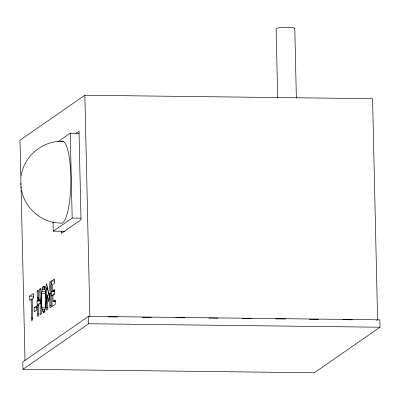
<?xml version="1.0" encoding="UTF-8"?>
<svg xmlns="http://www.w3.org/2000/svg" width="400" height="400" viewBox="0 0 400 400"><rect width="100%" height="100%" fill="white"/><g stroke="black" fill="none" stroke-linecap="round" stroke-linejoin="round"><path stroke-width="0.6" d="M41.685 293.49C42.05 299.68 40.52 306.875 43.46 312.5L44.005 312.38C46.97 304.915 46.745 293.615 43.96 286.22L42.875 286.975L42.43 288.065L41.685 293.49L45.325 293.535L45.59 290.665M45.325 293.535L45.655 307.855L42.015 307.815M50.905 293.5L49.69 293.485L48.715 301.79L47.435 295.05L49.865 295.08M49.795 294.23L48.58 294.22L50.045 281.24L51.025 283.46L50.57 286.64L51.105 307.145L49.95 307.945L49.69 293.485M21.255 175.44C24.305 155.635 43.16 140.245 63.22 141.355M47.435 295.05L47.83 309.415L46.705 310.195L46.305 289.6L45.75 287.12L46.635 283.6L48.58 294.22M53.115 295.57L51.9 295.555L51.59 295.925L51.49 291.54L54.845 291.475M38.72 305.01L37.505 304.995L37.195 305.405L37.09 300.87L41.055 300.885L37.09 300.87M51.81 291.435L51.505 281.04L54.505 278.955L54.605 283.3L52.68 284.365L52.825 290.81L54.46 289.445L54.56 293.83L52.915 294.695L53.075 301.675L55.165 299.955L55.26 304.26L52.08 306.465L51.9 295.555M31.15 299.245L29.745 300.49L29.65 296.14L33.49 293.48L33.59 297.825L32.165 298.54L32.72 319.84L31.575 320.635L31.15 299.245L32.36 299.26M376.41 320.085L377.6 320.1L372.575 98.675L84.86 95.24L20 140.22L21.005 184.505M58 141.695L70.25 133.2L79.265 133.305M75.965 133.27L78.995 131.17L81.005 219.74L61.3 233.405L61.245 230.91M53.08 221.81L53.295 231.175L72.175 218.08L81.19 218.185M37.41 300.84L37.12 291.015L38.27 290.215L38.43 300.175L41.465 300.21M38.43 300.175L40.015 299.075L39.715 289.215L40.875 288.41L41.455 313.835L40.29 314.645L40.105 303.115L41.32 303.13M40.105 303.115L38.52 304.215L38.85 315.645L37.695 316.445L37.505 304.995M88.47 316.36L22.795 361.91L22.96 369.29L314.32 372.77L380 327.22L379.835 319.84L88.47 316.36L88.64 323.74L22.96 369.29M34.115 307.735L36.655 305.97L36.75 310.09L34.205 311.855L34.115 307.735L37.15 307.775M53.295 231.175L64.71 231.31M51.505 281.04L54.54 281.075M43.415 286.34L44.625 286.355M42.875 286.975L44.695 286.995M45.75 287.12L47.57 287.14M42.43 288.065L44.855 288.095M46.11 288.65L47.93 288.67M39.715 289.215L40.93 289.23M46.305 289.6L47.52 289.615M42.08 289.62L45.115 289.655M53.385 290.42L54.6 290.435M53.235 290.525L54.45 290.54M52.825 290.81L54.65 290.83M37.12 291.015L38.335 291.03M51.49 291.54L54.525 291.575M41.82 291.625L45.46 291.67M53.685 294.16L54.9 294.175M51.775 295.66L52.99 295.675M29.65 296.14L33.29 296.185L33.33 298.05M37.335 297.41L38.545 297.425M37.355 298.325L38.565 298.34M40.015 299.075L41.23 299.09M54.025 301.015L55.24 301.03M53.865 301.125L55.685 301.15M53.075 301.675L55.5 301.7M49.945 305.505L51.16 305.52M46.7 307.76L47.915 307.775M42.23 309.465L45.265 309.5M42.57 311.04L45 311.07M42.98 312.05L44.8 312.075M37.69 313.97L38.905 313.98M108.295 316.885L117.66 316.995M142 317.29L151.36 317.4M175.7 317.69L185.06 317.8M208.775 318.085L218.14 318.195M242.48 318.49L251.84 318.6M275.555 318.885L285.545 319M309.26 319.285L318.62 319.395M342.96 319.69L352.32 319.8M31.56 318.09L32.77 318.105M88.64 323.74L380 327.22M21.59 190.3C24.975 208.325 41.825 222.995 60.325 223.02A41.08 9.065 -89.3 0 0 70.845 181.275A41.08 9.065 -89.3 0 0 60.85 141.59M21.17 188.38L20.735 183.345M294.785 28.39L296.365 98.055M277.7 97.96L276.135 28.92A9.335 1.41 -1.3 0 1 286.305 27.23A9.335 1.41 -1.3 0 1 294.565 28.765M84.86 95.24L89.885 316.665M70.25 133.2L72.175 218.08M40.735 300.91L40.785 303.18M21.06 187L24.995 360.4"/></g></svg>
